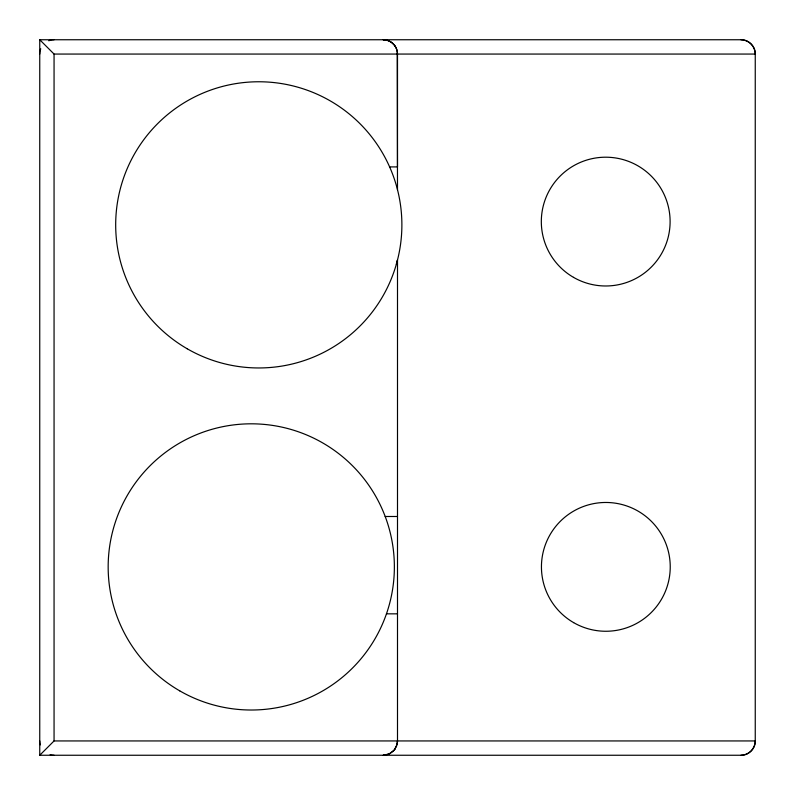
<?xml version="1.0" encoding="UTF-8"?>
<svg xmlns="http://www.w3.org/2000/svg" width="795" height="795" viewBox="0 0 795 795"><rect width="100%" height="100%" fill="white"/><g stroke="black" fill="none" stroke-linecap="round" stroke-linejoin="round"><path stroke-width="1.19" d="M385.794 755.011L383.19 755.25L389.232 753.908L394.131 750.162L396.556 746.058L397.5 741.228L397.5 259.995L396.347 264.268L397.5 264.268M397.5 741.089L397.232 743.703M397.202 743.862L394.976 749.059M394.877 749.208L393.177 751.186M39.82 755.18L54.06 740.94L755.25 740.94L755.25 54.06C755.449 46.418 748.582 39.551 740.94 39.75L39.75 39.75L39.75 755.25L740.94 755.25C748.582 755.449 755.449 748.582 755.25 740.94A14.31 14.31 0 0 1 740.94 755.25M393.058 751.305L389.838 753.61L385.943 754.982M39.8 39.8L54.06 54.06L755.25 54.06A14.31 14.31 0 0 0 740.94 39.75M389.62 166.91L397.5 166.91L397.5 54.06C397.699 46.418 390.832 39.551 383.19 39.75M385.187 516.492L397.5 516.492M386.459 613.839L397.5 613.839M383.339 39.75L385.635 39.959M385.943 40.018L388.298 40.694M388.606 40.813L390.733 41.896M391.011 42.075L393.058 43.695M393.177 43.814L394.976 45.941M395.065 46.07L396.298 48.326M396.367 48.475L397.202 51.138M397.232 51.297L397.5 189.727M54.06 54.06L54.06 740.94M54.06 755.25A14.31 14.31 0 0 1 50.125 754.694M40.306 744.875A14.31 14.31 0 0 1 39.75 740.94M39.75 54.06A14.31 14.31 0 0 1 40.754 48.793M48.793 40.754A14.31 14.31 0 0 1 54.06 39.75M573.513 277.356A64.395 64.395 0 0 0 670.106 221.596A64.395 64.395 0 0 0 573.513 165.827A64.395 64.395 0 0 0 573.513 277.356M573.642 622.634A64.395 64.395 0 0 0 670.235 566.865A64.395 64.395 0 0 0 573.642 511.096A64.395 64.395 0 0 0 573.642 622.634M187.232 348.786A143.1 143.1 0 0 0 401.882 224.866A143.1 143.1 0 0 0 187.232 100.935A143.1 143.1 0 0 0 187.232 348.786M179.72 690.845A143.1 143.1 0 0 0 394.37 566.914A143.1 143.1 0 0 0 179.72 442.984A143.1 143.1 0 0 0 179.72 690.845"/></g></svg>
